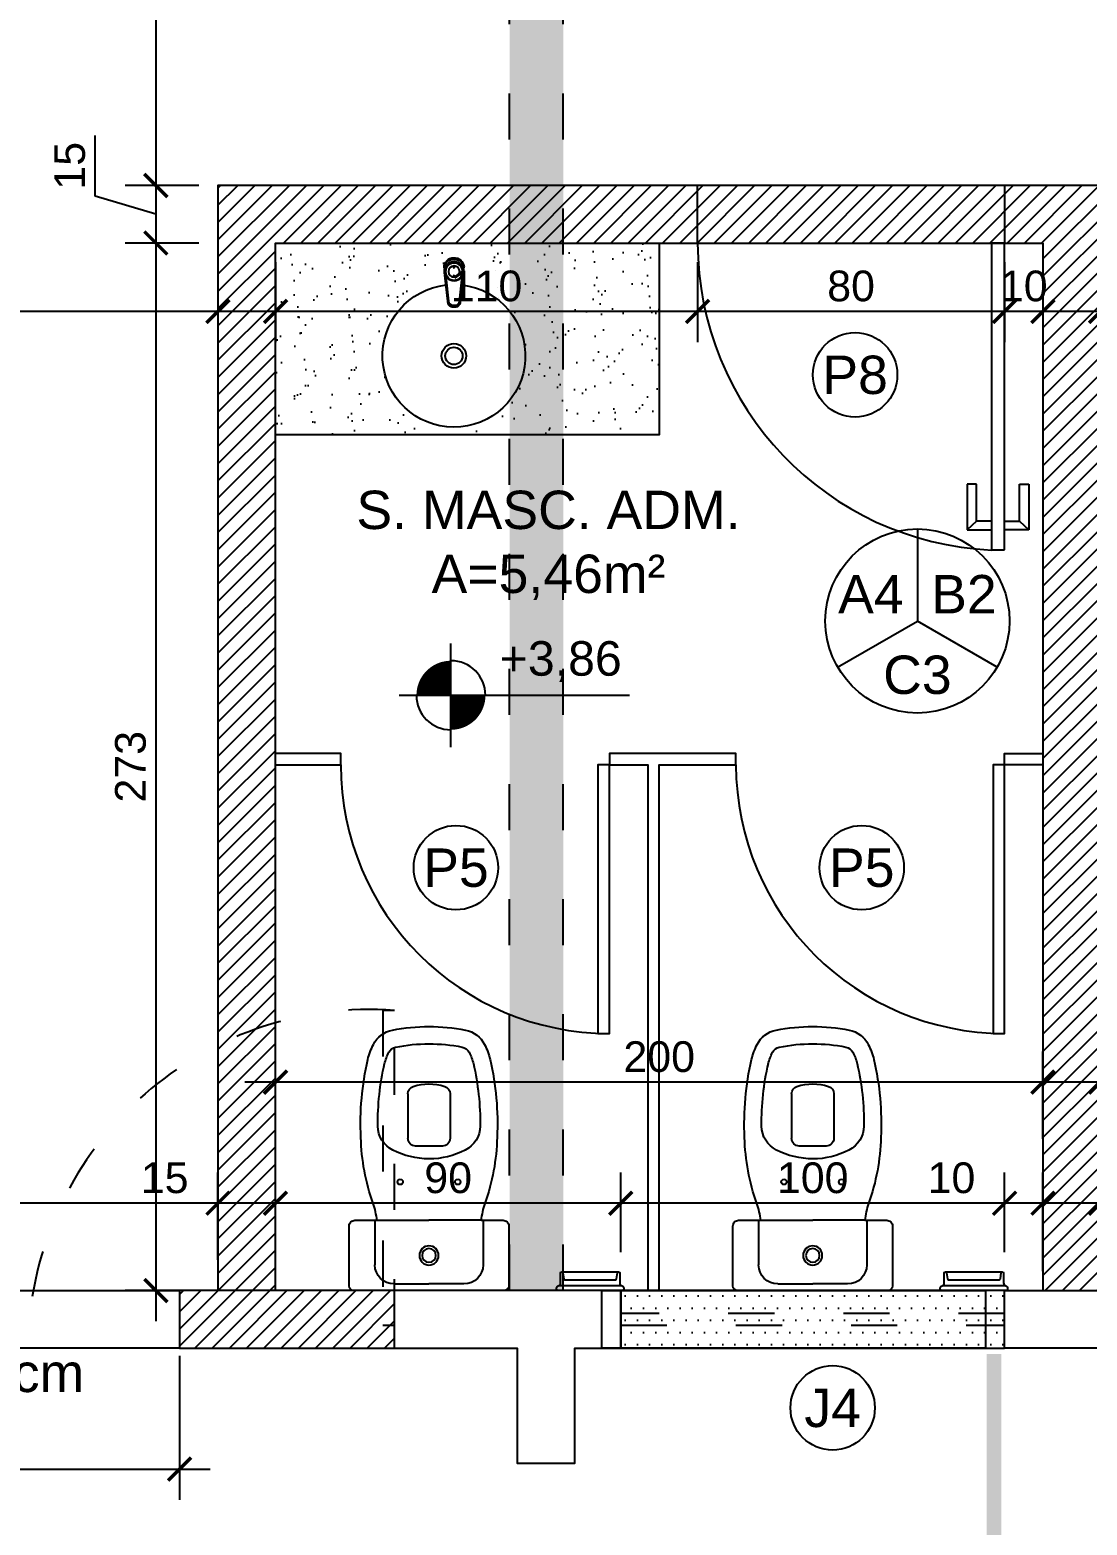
# Model space of a CAD drawing. Header units: millimetres. Extents: x 271 to 8721, y -7686 to -4716.
# Drawn here: x 5922.2 to 6197.7, y -7415.2 to -7025.5 of the extents above; entities that cross this region are included whole.
import ezdxf
from ezdxf.enums import TextEntityAlignment as Align

# ---------------------------------------------------------------- set-up
doc = ezdxf.new("R2010")
doc.units = ezdxf.units.MM
doc.linetypes.add('ACAD_ISO03W100', pattern=[30, 12, -18])
for name, color, linetype in [('construir', 10, 'Continuous'), ('CONSTRUIR - CARTONADO', 161, 'Continuous'), ('COTA', 8, 'Continuous'), ('demolir', 40, 'ACAD_ISO03W100'), ('Esquadrias', 4, 'Continuous'), ('HACHURA', 8, 'Continuous'), ('LAYOUT', 7, 'Continuous'), ('LEGENDA', 7, 'Continuous'), ('PAREDE', 5, 'Continuous'), ('SOLEIRA', 8, 'Continuous'), ('Texto', 7, 'Continuous')]:
    doc.layers.add(name, color=color, linetype=linetype)
doc.styles.add('ARIAL', font='Arial.ttf')
doc.dimstyles.new('COTA 50', dxfattribs={"dimscale": 0.5, "dimtxt": 16, "dimasz": 12, "dimexe": 16, "dimexo": 10, "dimgap": 5, "dimtad": 1, "dimrnd": 0.5, "dimtxsty": 'ARIAL', "dimblk": 'ARCHTICK', "dimcen": 2.5, "dimdle": 16, "dimclrd": 8, "dimclre": 8, "dimclrt": 7, "dimadec": 0, "dimazin": 0, "dimtfac": 1, "dimtmove": 1, "dimatfit": 3, "dimfxl": 1, "dimarcsym": 0})

# ---------------------------------------------------------------- blocks, each defined once
blk = doc.blocks.new('_ArchTick')
at = {"layer": 'Texto', "color": 0, "const_width": 0.15}
blk.add_lwpolyline([(-0.5, -0.5), (0.5, 0.5)], dxfattribs=at)
blk = doc.blocks.new('*D53')
at = {"layer": 'COTA', "color": 8, "lineweight": -2, "transparency": 16777216}
for p, q in [((5801.21, -7371.09), (5801.21, -7408.62)), ((5961.21, -7371.09), (5961.21, -7408.62)), ((5793.21, -7400.62), (5969.21, -7400.62))]:
    blk.add_line(p, q, dxfattribs=at)
at = {"layer": 'Defpoints', "color": 0, "lineweight": -3, "transparency": 16777216}
for p in [(5801.21, -7366.09), (5961.21, -7366.09), (5961.21, -7400.62)]:
    blk.add_point(p, dxfattribs=at)
at = {"layer": 'COTA', "color": 8, "lineweight": -2, "transparency": 16777216, "xscale": 6, "yscale": 6, "zscale": 6, "rotation": 180}
blk.add_blockref('_ArchTick', (5801.21, -7400.62), dxfattribs=at)
at = {"layer": 'COTA', "color": 8, "lineweight": -2, "transparency": 16777216, "xscale": 6, "yscale": 6, "zscale": 6}
blk.add_blockref('_ArchTick', (5961.21, -7400.62), dxfattribs=at)
at = {"layer": 'COTA', "color": 7, "lineweight": -2, "transparency": 16777216, "insert": (5881.21, -7394.03), "char_height": 8, "attachment_point": 5, "style": 'ARIAL'}
blk.add_mtext('160', dxfattribs=at)
blk = doc.blocks.new('A$C18BF1D59')
at = {"color": 8}
for p, q in [((62.81, 3.9), (62.81, 6.28)), ((62.81, 6.28), (74.75, 6.28)), ((72.5, 3.9), (62.81, 3.9)), ((72.5, 3.9), (74.75, 6.28)), ((72.5, 0), (72.5, 3.9)), ((74.75, 6.28), (74.75, 0)), ((72.5, -3.43), (72.5, -7.33)), ((74.75, -9.71), (74.75, -3.43)), ((72.5, -7.33), (62.81, -7.33)), ((62.81, -7.33), (62.81, -9.71)), ((72.5, -7.33), (74.75, -9.71)), ((62.81, -9.71), (74.75, -9.71))]:
    blk.add_line(p, q, dxfattribs=at)
for p, q in [((0, 0), (0, -3.43)), ((80, 0), (0, 0)), ((80, -3.43), (80, 0)), ((0, -3.43), (80, -3.43)), ((74.75, 0), (72.5, 0))]:
    blk.add_line(p, q)
blk.add_arc((-0.14, 0.23), 80.23, 270.1026, 357.3889, dxfattribs=at)
blk = doc.blocks.new('*D77')
at = {"layer": 'COTA', "color": 8, "lineweight": -2, "transparency": 16777216}
for p, q in [((6201.21, -7314.53), (6201.21, -7291.78)), ((6401.21, -7314.53), (6401.21, -7291.78)), ((6409.21, -7299.78), (6193.21, -7299.78))]:
    blk.add_line(p, q, dxfattribs=at)
at = {"layer": 'Defpoints', "color": 0, "lineweight": -3, "transparency": 16777216}
for p in [(6201.21, -7299.78), (6201.21, -7319.53), (6401.21, -7319.53)]:
    blk.add_point(p, dxfattribs=at)
at = {"layer": 'COTA', "color": 8, "lineweight": -2, "transparency": 16777216, "xscale": 6, "yscale": 6, "zscale": 6, "rotation": 180}
blk.add_blockref('_ArchTick', (6201.21, -7299.78), dxfattribs=at)
at = {"layer": 'COTA', "color": 8, "lineweight": -2, "transparency": 16777216, "xscale": 6, "yscale": 6, "zscale": 6}
blk.add_blockref('_ArchTick', (6401.21, -7299.78), dxfattribs=at)
at = {"layer": 'COTA', "color": 7, "lineweight": -2, "transparency": 16777216, "insert": (6301.21, -7293.19), "char_height": 8, "attachment_point": 5, "style": 'ARIAL'}
blk.add_mtext('200', dxfattribs=at)
blk = doc.blocks.new('*D78')
at = {"layer": 'COTA', "color": 8, "lineweight": -2, "transparency": 16777216}
for p, q in [((6186.21, -7314.53), (6186.21, -7291.78)), ((6201.21, -7314.53), (6201.21, -7291.78)), ((6209.21, -7299.78), (6178.21, -7299.78)), ((6201.21, -7299.78), (6222.98, -7299.78))]:
    blk.add_line(p, q, dxfattribs=at)
at = {"layer": 'Defpoints', "color": 0, "lineweight": -3, "transparency": 16777216}
for p in [(6186.21, -7299.78), (6186.21, -7319.53), (6201.21, -7319.53)]:
    blk.add_point(p, dxfattribs=at)
at = {"layer": 'COTA', "color": 8, "lineweight": -2, "transparency": 16777216, "xscale": 6, "yscale": 6, "zscale": 6, "rotation": 180}
blk.add_blockref('_ArchTick', (6186.21, -7299.78), dxfattribs=at)
at = {"layer": 'COTA', "color": 8, "lineweight": -2, "transparency": 16777216, "xscale": 6, "yscale": 6, "zscale": 6}
blk.add_blockref('_ArchTick', (6201.21, -7299.78), dxfattribs=at)
at = {"layer": 'COTA', "color": 7, "lineweight": -2, "transparency": 16777216, "insert": (6215.1, -7293.19), "char_height": 8, "attachment_point": 5, "style": 'ARIAL'}
blk.add_mtext('15', dxfattribs=at)
blk = doc.blocks.new('*D79')
at = {"layer": 'COTA', "color": 8, "lineweight": -2, "transparency": 16777216}
for p, q in [((5986.21, -7314.53), (5986.21, -7291.78)), ((6186.21, -7314.53), (6186.21, -7291.78)), ((6194.21, -7299.78), (5978.21, -7299.78))]:
    blk.add_line(p, q, dxfattribs=at)
at = {"layer": 'Defpoints', "color": 0, "lineweight": -3, "transparency": 16777216}
for p in [(5986.21, -7299.78), (5986.21, -7319.53), (6186.21, -7319.53)]:
    blk.add_point(p, dxfattribs=at)
at = {"layer": 'COTA', "color": 8, "lineweight": -2, "transparency": 16777216, "xscale": 6, "yscale": 6, "zscale": 6, "rotation": 180}
blk.add_blockref('_ArchTick', (5986.21, -7299.78), dxfattribs=at)
at = {"layer": 'COTA', "color": 8, "lineweight": -2, "transparency": 16777216, "xscale": 6, "yscale": 6, "zscale": 6}
blk.add_blockref('_ArchTick', (6186.21, -7299.78), dxfattribs=at)
at = {"layer": 'COTA', "color": 7, "lineweight": -2, "transparency": 16777216, "insert": (6086.21, -7293.19), "char_height": 8, "attachment_point": 5, "style": 'ARIAL'}
blk.add_mtext('200', dxfattribs=at)
blk = doc.blocks.new('*D80')
at = {"layer": 'COTA', "color": 8, "lineweight": -2, "transparency": 16777216}
for p, q in [((5971.21, -7346.09), (5971.21, -7323.34)), ((5986.21, -7346.09), (5986.21, -7323.34)), ((5971.21, -7331.34), (5949.45, -7331.34)), ((5994.21, -7331.34), (5963.21, -7331.34))]:
    blk.add_line(p, q, dxfattribs=at)
at = {"layer": 'Defpoints', "color": 0, "lineweight": -3, "transparency": 16777216}
for p in [(5971.21, -7331.34), (5971.21, -7351.09), (5986.21, -7351.09)]:
    blk.add_point(p, dxfattribs=at)
at = {"layer": 'COTA', "color": 8, "lineweight": -2, "transparency": 16777216, "xscale": 6, "yscale": 6, "zscale": 6, "rotation": 180}
blk.add_blockref('_ArchTick', (5971.21, -7331.34), dxfattribs=at)
at = {"layer": 'COTA', "color": 8, "lineweight": -2, "transparency": 16777216, "xscale": 6, "yscale": 6, "zscale": 6}
blk.add_blockref('_ArchTick', (5986.21, -7331.34), dxfattribs=at)
at = {"layer": 'COTA', "color": 7, "lineweight": -2, "transparency": 16777216, "insert": (5957.33, -7324.76), "char_height": 8, "attachment_point": 5, "style": 'ARIAL'}
blk.add_mtext('15', dxfattribs=at)
blk = doc.blocks.new('*D81')
at = {"layer": 'COTA', "color": 8, "lineweight": -2, "transparency": 16777216}
for p, q in [((5791.21, -7349.09), (5791.21, -7323.34)), ((5971.21, -7346.09), (5971.21, -7323.34)), ((5979.21, -7331.34), (5783.21, -7331.34))]:
    blk.add_line(p, q, dxfattribs=at)
at = {"layer": 'Defpoints', "color": 0, "lineweight": -3, "transparency": 16777216}
for p in [(5791.21, -7331.34), (5971.21, -7351.09), (5791.21, -7354.09)]:
    blk.add_point(p, dxfattribs=at)
at = {"layer": 'COTA', "color": 8, "lineweight": -2, "transparency": 16777216, "xscale": 6, "yscale": 6, "zscale": 6, "rotation": 180}
blk.add_blockref('_ArchTick', (5791.21, -7331.34), dxfattribs=at)
at = {"layer": 'COTA', "color": 8, "lineweight": -2, "transparency": 16777216, "xscale": 6, "yscale": 6, "zscale": 6}
blk.add_blockref('_ArchTick', (5971.21, -7331.34), dxfattribs=at)
at = {"layer": 'COTA', "color": 7, "lineweight": -2, "transparency": 16777216, "insert": (5881.21, -7324.76), "char_height": 8, "attachment_point": 5, "style": 'ARIAL'}
blk.add_mtext('180', dxfattribs=at)
blk = doc.blocks.new('VS CX - PLANTA')
at = {"color": 9, "linetype": 'Continuous'}
for p, q in [((-5.5, 51.3), (-5.5, 39.66)), ((5.5, 51.3), (5.5, 39.66)), ((-3.5, 37.66), (3.5, 37.66))]:
    blk.add_line(p, q, dxfattribs=at)
at = {"color": 9, "linetype": 'Continuous', "ltscale": 5}
for p, q in [((-14.1, 18.3), (-14.1, 6.7)), ((14.1, 18.3), (14.1, 6.7)), ((-9.1, 1.7), (0, 1.7)), ((9.1, 1.7), (0, 1.7))]:
    blk.add_line(p, q, dxfattribs=at)
at = {"linetype": 'Continuous', "ltscale": 5}
for p in [(-13.56, 18.3), (13.56, 18.3)]:
    blk.add_line(p, (0, 18.3), dxfattribs=at)
blk.add_lwpolyline([(13.56, 18.3, -0.056416), (14.55, 22.7, 0.079929), (17.75, 39.88, 0.068257), (15.95, 60.2, 0.052344), (14.48, 64.12, 0.23374), (9.52, 67.86, 0.098725), (-9.52, 67.86, 0.233803), (-14.48, 64.12, 0.052356), (-15.95, 60.2, 0.068131), (-17.75, 39.94, 0.080193), (-14.55, 22.7, -0.056378), (-13.56, 18.3), (-19.3, 18.3, 0.41424), (-20.8, 16.8), (-20.8, 1.2, 0.414167), (-19.6, 0), (19.6, 0, 0.414167), (20.8, 1.2), (20.8, 16.8, 0.414267), (19.3, 18.3)], format="xyb", close=True)
at = {"linetype": 'Continuous'}
blk.add_circle((0, 9.15), 2.5, dxfattribs=at)
at = {"color": 9, "linetype": 'Continuous'}
blk.add_circle((0, 9.15), 1.8, dxfattribs=at)
at = {"linetype": 'Continuous', "ltscale": 5}
for centre, radius, start, end in [((-8.22, 60.98), 2.5, 99.6913, 153.3651), ((0.01, 20.11), 44.19, 90.0085, 101.2875), ((0, 20.09), 44.21, 78.625, 90.0036), ((8.22, 60.98), 2.5, 26.6178, 78.3765), ((57.16, 43.49), 70.5, 167.1244, 180.5295), ((3.4, 55.14), 15.5, 153.3514, 165.3423), ((-3.4, 55.15), 15.5, 14.6385, 26.6424), ((-57.17, 43.49), 70.51, 359.4596, 12.8751), ((-6.33, 42.89), 7, 180.5826, 243.8431), ((6.33, 42.89), 7, 296.1569, 359.4174), ((0, 54.75), 20.45, 242.5778, 270.0077), ((0, 54.75), 20.44, 270.0008, 297.4329), ((-7.5, 28.3), 0.7, 90, 270), ((-7.5, 28.3), 0.7, 270, 90), ((7.5, 28.3), 0.7, 90, 270), ((7.5, 28.3), 0.7, 270, 90)]:
    blk.add_arc(centre, radius, start, end, dxfattribs=at)
at = {"color": 9, "linetype": 'Continuous'}
for centre, radius, start, end in [((-3.5, 51.3), 2, 108.223, 180), ((0, 40.66), 13.19, 71.777, 108.223), ((3.5, 51.3), 2, 0, 71.777), ((-3.5, 39.66), 2, 180, 270)]:
    blk.add_arc(centre, radius, start, end, dxfattribs=at)
at = {"color": 9, "linetype": 'Continuous', "ltscale": 25}
blk.add_arc((3.5, 39.66), 2, 270, 0, dxfattribs=at)
at = {"color": 9, "linetype": 'Continuous', "ltscale": 5}
for centre, start, end in [((-9.1, 6.7), 180, 270), ((9.1, 6.7), 270, 0)]:
    blk.add_arc(centre, 5, start, end, dxfattribs=at)
at = {"color": 0, "linetype": 'ByBlock', "ltscale": 5}
blk.add_point((12.91, 66.18), dxfattribs=at)
blk = doc.blocks.new('PAPELEIRA - PLANTA')
blk.add_lwpolyline([(-4.84, -7.42, 0.415896), (-4.53, -7.73), (-2, -7.73, -0.331623), (-1.21, -8.31, 0.331667), (-0.62, -8.76), (-0.42, -8.76, 0.423394), (0, -8.34), (0, 8.34, 0.414552), (-0.41, 8.76), (-0.62, 8.76, 0.33125), (-1.21, 8.31, -0.331623), (-2, 7.73), (-4.53, 7.73, 0.416002), (-4.84, 7.42)], format="xyb", close=True)
at = {"linetype": 'Continuous', "ltscale": 2.5}
blk.add_lwpolyline([(-1.24, -8.24), (-1.24, 8.24)], dxfattribs=at)
at = {"color": 9, "linetype": 'Continuous', "ltscale": 2.5}
blk.add_lwpolyline([(-4.84, 7.42, 0.373522), (-4.57, 7.11), (-3.05, 6.9, -0.374701), (-2.78, 6.59), (-2.78, -6.59, -0.374986), (-3.05, -6.9), (-4.57, -7.11, 0.373209), (-4.84, -7.42, 0.00147)], format="xyb", dxfattribs=at)
blk = doc.blocks.new('L56_P')
at = {"color": 8}
for points in [[(0, 0.032, 0.414214), (-0.032, 0, 0.414214), (0, -0.032, 0.414214), (0.032, 0, 0.414214)], [(0, 0.0225, 0.414214), (-0.0225, 0, 0.414214), (0, -0.0225, 0.414214), (0.0225, 0, 0.414214)]]:
    blk.add_lwpolyline(points, format="xyb", close=True, dxfattribs=at)
blk.add_lwpolyline([(0.2105, 0.0239), (0.2105, 0.0239), (0.1383, 0.0161, 0.334457), (0.1269, 0.0047), (0.1269, -0.0042, 0.241665), (0.1348, -0.015), (0.2105, -0.0233)], format="xyb")
blk.add_lwpolyline([(0.2064, -0.0209), (0.1427, -0.014, -0.376353), (0.1323, -0.0031), (0.1323, 0.0043, -0.358572), (0.1427, 0.0146), (0.2064, 0.0215)], format="xyb", dxfattribs=at)
for centre, radius in [((0.2196, 0.0003), 0.0222), ((0.2196, 0.0003), 0.0148), ((0.2078, 0.0003), 0.00153), ((0.2312, 0.0003), 0.00153)]:
    blk.add_circle(centre, radius, dxfattribs=at)
blk.add_arc((0, 0), 0.186, 6.527, 353.6792)
for centre, radius, start, end in [((0.23, 0.0004), 0.0259, 268.9576, 85.8685), ((0.2262, 0.0003), 0.026, 277.3903, 82.6333), ((0.2295, 0.0003), 0.0239, 306.8125, 53.1638)]:
    blk.add_arc(centre, radius, start, end, dxfattribs=at)
blk.add_ellipse((0.2208, 0.0003), major_axis=(0, -0.0259), ratio=0.963315)
blk = doc.blocks.new('IND.ESQ.')
at = {"layer": 'Texto'}
blk.add_circle((0, 0), 5.5, dxfattribs=at)
at = {"layer": 'Texto', "style": 'ARIAL'}
blk.add_attdef('PP', text='', height=5, dxfattribs=at).set_placement((0, 0), align=Align.MIDDLE_CENTER)
blk = doc.blocks.new('A$C216C62CF')
at = {"color": 0, "const_width": 0.5}
blk.add_lwpolyline([(-116.25, 5.62), (-67.5, 5.62), (-91.88, 16.69)], close=True, dxfattribs=at)
at = {"color": 0, "linetype": 'ByBlock'}
for points in [[(-116.25, -1.87), (-116.25, 1.87), (-67.5, -1.87), (-67.5, 1.87)], [(-63.75, -1.87), (-63.75, 1.87), (-60, -1.87), (-60, 1.87)], [(-56.25, -1.87), (-56.25, 1.87), (-52.5, -1.87), (-52.5, 1.87)], [(-48.75, -1.87), (-48.75, 1.87), (0, -1.87), (0, 1.87)]]:
    blk.add_solid(points, dxfattribs=at)
at = {"color": 0, "style": 'ARIAL', "width": 1.2}
blk.add_attdef('A', text='', height=15, dxfattribs=at).set_placement((-91.88, 16.69), align=Align.BOTTOM_CENTER)
blk = doc.blocks.new('A$C1DFB60F3')
at = {"layer": 'Texto', "color": 0, "linetype": 'ByBlock'}
for p, q in [((0, -13.5), (0, 13.5)), ((-13.5, 0), (46.5, 0))]:
    blk.add_line(p, q, dxfattribs=at)
at = {"layer": 'Texto', "color": 0, "linetype": 'ByBlock', "const_width": 9}
for points in [[(-4.5, 0, -0.414214), (0, 4.5, -0.618034)], [(0, -4.5, 0.414214), (4.5, 0, 0.618034)]]:
    blk.add_lwpolyline(points, format="xyb", dxfattribs=at)
at = {"layer": 'Texto', "color": 0, "linetype": 'ByBlock'}
for start, end in [(0, 90), (180, 270)]:
    blk.add_arc((0, 0), 9, start, end, dxfattribs=at)
at = {"layer": 'Texto', "color": 0, "linetype": 'ByBlock', "style": 'ARIAL'}
blk.add_attdef('0,00', (12.7, 5.1), '', height=9, dxfattribs=at)
blk = doc.blocks.new('PIZZA')
at = {"layer": 'Texto'}
for points in [[(0, 12), (0, 0)], [(-10.39, -6), (0, 0)], [(10.39, -6), (0, 0)]]:
    blk.add_lwpolyline(points, dxfattribs=at)
blk.add_circle((0, 0), 12, dxfattribs=at)
at = {"layer": 'Texto', "style": 'ARIAL'}
for tag, p in [('A1', (-6.06, 3.5)), ('B1', (6.06, 3.5)), ('C1', (0, -7))]:
    blk.add_attdef(tag, text='', height=5, dxfattribs=at).set_placement(p, align=Align.MIDDLE_CENTER)
blk = doc.blocks.new('*D124')
at = {"layer": 'COTA', "color": 8, "lineweight": -2, "transparency": 16777216}
for p, q in [((6201.21, -7086.09), (6201.21, -7106.92)), ((6210.99, -7085.95), (6210.99, -7106.92)), ((6218.99, -7098.92), (6193.21, -7098.92))]:
    blk.add_line(p, q, dxfattribs=at)
at = {"layer": 'Defpoints', "color": 0, "lineweight": -3, "transparency": 16777216}
for p in [(6201.21, -7081.09), (6210.99, -7080.95), (6201.21, -7098.92)]:
    blk.add_point(p, dxfattribs=at)
at = {"layer": 'COTA', "color": 8, "lineweight": -2, "transparency": 16777216, "xscale": 6, "yscale": 6, "zscale": 6, "rotation": 180}
blk.add_blockref('_ArchTick', (6201.21, -7098.92), dxfattribs=at)
at = {"layer": 'COTA', "color": 8, "lineweight": -2, "transparency": 16777216, "xscale": 6, "yscale": 6, "zscale": 6}
blk.add_blockref('_ArchTick', (6210.99, -7098.92), dxfattribs=at)
at = {"layer": 'COTA', "color": 7, "lineweight": -2, "transparency": 16777216, "insert": (6206.1, -7092.33), "char_height": 8, "attachment_point": 5, "style": 'ARIAL'}
blk.add_mtext('10', dxfattribs=at)
blk = doc.blocks.new('*D125')
at = {"layer": 'COTA', "color": 8, "lineweight": -2, "transparency": 16777216}
for p, q in [((6176.21, -7086.09), (6176.21, -7106.92)), ((6186.21, -7086.09), (6186.21, -7106.92)), ((6194.21, -7098.92), (6168.21, -7098.92))]:
    blk.add_line(p, q, dxfattribs=at)
at = {"layer": 'Defpoints', "color": 0, "lineweight": -3, "transparency": 16777216}
for p in [(6176.21, -7081.09), (6186.21, -7081.09), (6176.21, -7098.92)]:
    blk.add_point(p, dxfattribs=at)
at = {"layer": 'COTA', "color": 8, "lineweight": -2, "transparency": 16777216, "xscale": 6, "yscale": 6, "zscale": 6, "rotation": 180}
blk.add_blockref('_ArchTick', (6176.21, -7098.92), dxfattribs=at)
at = {"layer": 'COTA', "color": 8, "lineweight": -2, "transparency": 16777216, "xscale": 6, "yscale": 6, "zscale": 6}
blk.add_blockref('_ArchTick', (6186.21, -7098.92), dxfattribs=at)
at = {"layer": 'COTA', "color": 7, "lineweight": -2, "transparency": 16777216, "insert": (6181.21, -7092.33), "char_height": 8, "attachment_point": 5, "style": 'ARIAL'}
blk.add_mtext('10', dxfattribs=at)
blk = doc.blocks.new('*D126')
at = {"layer": 'COTA', "color": 8, "lineweight": -2, "transparency": 16777216}
for p, q in [((6096.21, -7086.09), (6096.21, -7106.92)), ((6176.21, -7086.09), (6176.21, -7106.92)), ((6184.21, -7098.92), (6088.21, -7098.92))]:
    blk.add_line(p, q, dxfattribs=at)
at = {"layer": 'Defpoints', "color": 0, "lineweight": -3, "transparency": 16777216}
for p in [(6096.21, -7081.09), (6176.21, -7081.09), (6096.21, -7098.92)]:
    blk.add_point(p, dxfattribs=at)
at = {"layer": 'COTA', "color": 8, "lineweight": -2, "transparency": 16777216, "xscale": 6, "yscale": 6, "zscale": 6, "rotation": 180}
blk.add_blockref('_ArchTick', (6096.21, -7098.92), dxfattribs=at)
at = {"layer": 'COTA', "color": 8, "lineweight": -2, "transparency": 16777216, "xscale": 6, "yscale": 6, "zscale": 6}
blk.add_blockref('_ArchTick', (6176.21, -7098.92), dxfattribs=at)
at = {"layer": 'COTA', "color": 7, "lineweight": -2, "transparency": 16777216, "insert": (6136.21, -7092.33), "char_height": 8, "attachment_point": 5, "style": 'ARIAL'}
blk.add_mtext('80', dxfattribs=at)
blk = doc.blocks.new('*D127')
at = {"layer": 'COTA', "color": 8, "lineweight": -2, "transparency": 16777216}
for p, q in [((5986.21, -7086.09), (5986.21, -7106.92)), ((6096.21, -7086.09), (6096.21, -7106.92)), ((6104.21, -7098.92), (5978.21, -7098.92))]:
    blk.add_line(p, q, dxfattribs=at)
at = {"layer": 'Defpoints', "color": 0, "lineweight": -3, "transparency": 16777216}
for p in [(5986.21, -7081.09), (6096.21, -7081.09), (5986.21, -7098.92)]:
    blk.add_point(p, dxfattribs=at)
at = {"layer": 'COTA', "color": 8, "lineweight": -2, "transparency": 16777216, "xscale": 6, "yscale": 6, "zscale": 6, "rotation": 180}
blk.add_blockref('_ArchTick', (5986.21, -7098.92), dxfattribs=at)
at = {"layer": 'COTA', "color": 8, "lineweight": -2, "transparency": 16777216, "xscale": 6, "yscale": 6, "zscale": 6}
blk.add_blockref('_ArchTick', (6096.21, -7098.92), dxfattribs=at)
at = {"layer": 'COTA', "color": 7, "lineweight": -2, "transparency": 16777216, "insert": (6041.21, -7092.33), "char_height": 8, "attachment_point": 5, "style": 'ARIAL'}
blk.add_mtext('110', dxfattribs=at)
blk = doc.blocks.new('*D128')
at = {"layer": 'COTA', "color": 8, "lineweight": -2, "transparency": 16777216}
for p, q in [((5791.21, -7086.09), (5791.21, -7106.92)), ((5971.21, -7086.09), (5971.21, -7106.92)), ((5979.21, -7098.92), (5783.21, -7098.92))]:
    blk.add_line(p, q, dxfattribs=at)
at = {"layer": 'Defpoints', "color": 0, "lineweight": -3, "transparency": 16777216}
for p in [(5791.21, -7081.09), (5971.21, -7081.09), (5791.21, -7098.92)]:
    blk.add_point(p, dxfattribs=at)
at = {"layer": 'COTA', "color": 8, "lineweight": -2, "transparency": 16777216, "xscale": 6, "yscale": 6, "zscale": 6, "rotation": 180}
blk.add_blockref('_ArchTick', (5791.21, -7098.92), dxfattribs=at)
at = {"layer": 'COTA', "color": 8, "lineweight": -2, "transparency": 16777216, "xscale": 6, "yscale": 6, "zscale": 6}
blk.add_blockref('_ArchTick', (5971.21, -7098.92), dxfattribs=at)
at = {"layer": 'COTA', "color": 7, "lineweight": -2, "transparency": 16777216, "insert": (5881.21, -7092.33), "char_height": 8, "attachment_point": 5, "style": 'ARIAL'}
blk.add_mtext('180', dxfattribs=at)
blk = doc.blocks.new('*D131')
at = {"layer": 'COTA', "color": 8, "lineweight": -2, "transparency": 16777216}
for p, q in [((6201.21, -7349.09), (6201.21, -7323.34)), ((6211.21, -7344.09), (6211.21, -7323.34)), ((6219.21, -7331.34), (6193.21, -7331.34)), ((6211.21, -7331.34), (6232.89, -7331.34))]:
    blk.add_line(p, q, dxfattribs=at)
at = {"layer": 'Defpoints', "color": 0, "lineweight": -3, "transparency": 16777216}
for p in [(6201.21, -7331.34), (6211.21, -7349.09), (6201.21, -7354.09)]:
    blk.add_point(p, dxfattribs=at)
at = {"layer": 'COTA', "color": 8, "lineweight": -2, "transparency": 16777216, "xscale": 6, "yscale": 6, "zscale": 6, "rotation": 180}
blk.add_blockref('_ArchTick', (6201.21, -7331.34), dxfattribs=at)
at = {"layer": 'COTA', "color": 8, "lineweight": -2, "transparency": 16777216, "xscale": 6, "yscale": 6, "zscale": 6}
blk.add_blockref('_ArchTick', (6211.21, -7331.34), dxfattribs=at)
at = {"layer": 'COTA', "color": 7, "lineweight": -2, "transparency": 16777216, "insert": (6225.05, -7324.76), "char_height": 8, "attachment_point": 5, "style": 'ARIAL'}
blk.add_mtext('10', dxfattribs=at)
blk = doc.blocks.new('*D132')
at = {"layer": 'COTA', "color": 8, "lineweight": -2, "transparency": 16777216}
for p, q in [((6176.21, -7344.09), (6176.21, -7323.34)), ((6186.21, -7349.09), (6186.21, -7323.34)), ((6176.21, -7331.34), (6154.53, -7331.34)), ((6194.21, -7331.34), (6168.21, -7331.34))]:
    blk.add_line(p, q, dxfattribs=at)
at = {"layer": 'Defpoints', "color": 0, "lineweight": -3, "transparency": 16777216}
for p in [(6176.21, -7331.34), (6176.21, -7349.09), (6186.21, -7354.09)]:
    blk.add_point(p, dxfattribs=at)
at = {"layer": 'COTA', "color": 8, "lineweight": -2, "transparency": 16777216, "xscale": 6, "yscale": 6, "zscale": 6, "rotation": 180}
blk.add_blockref('_ArchTick', (6176.21, -7331.34), dxfattribs=at)
at = {"layer": 'COTA', "color": 8, "lineweight": -2, "transparency": 16777216, "xscale": 6, "yscale": 6, "zscale": 6}
blk.add_blockref('_ArchTick', (6186.21, -7331.34), dxfattribs=at)
at = {"layer": 'COTA', "color": 7, "lineweight": -2, "transparency": 16777216, "insert": (6162.37, -7324.76), "char_height": 8, "attachment_point": 5, "style": 'ARIAL'}
blk.add_mtext('10', dxfattribs=at)
blk = doc.blocks.new('*D133')
at = {"layer": 'COTA', "color": 8, "lineweight": -2, "transparency": 16777216}
for p, q in [((6076.21, -7344.09), (6076.21, -7323.34)), ((6176.21, -7344.09), (6176.21, -7323.34)), ((6184.21, -7331.34), (6068.21, -7331.34))]:
    blk.add_line(p, q, dxfattribs=at)
at = {"layer": 'Defpoints', "color": 0, "lineweight": -3, "transparency": 16777216}
for p in [(6076.21, -7331.34), (6076.21, -7349.09), (6176.21, -7349.09)]:
    blk.add_point(p, dxfattribs=at)
at = {"layer": 'COTA', "color": 8, "lineweight": -2, "transparency": 16777216, "xscale": 6, "yscale": 6, "zscale": 6, "rotation": 180}
blk.add_blockref('_ArchTick', (6076.21, -7331.34), dxfattribs=at)
at = {"layer": 'COTA', "color": 8, "lineweight": -2, "transparency": 16777216, "xscale": 6, "yscale": 6, "zscale": 6}
blk.add_blockref('_ArchTick', (6176.21, -7331.34), dxfattribs=at)
at = {"layer": 'COTA', "color": 7, "lineweight": -2, "transparency": 16777216, "insert": (6126.21, -7324.76), "char_height": 8, "attachment_point": 5, "style": 'ARIAL'}
blk.add_mtext('100', dxfattribs=at)
blk = doc.blocks.new('*D134')
at = {"layer": 'COTA', "color": 8, "lineweight": -2, "transparency": 16777216}
for p, q in [((5986.21, -7349.09), (5986.21, -7323.34)), ((6076.21, -7344.09), (6076.21, -7323.34)), ((6084.21, -7331.34), (5978.21, -7331.34))]:
    blk.add_line(p, q, dxfattribs=at)
at = {"layer": 'Defpoints', "color": 0, "lineweight": -3, "transparency": 16777216}
for p in [(5986.21, -7331.34), (6076.21, -7349.09), (5986.21, -7354.09)]:
    blk.add_point(p, dxfattribs=at)
at = {"layer": 'COTA', "color": 8, "lineweight": -2, "transparency": 16777216, "xscale": 6, "yscale": 6, "zscale": 6, "rotation": 180}
blk.add_blockref('_ArchTick', (5986.21, -7331.34), dxfattribs=at)
at = {"layer": 'COTA', "color": 8, "lineweight": -2, "transparency": 16777216, "xscale": 6, "yscale": 6, "zscale": 6}
blk.add_blockref('_ArchTick', (6076.21, -7331.34), dxfattribs=at)
at = {"layer": 'COTA', "color": 7, "lineweight": -2, "transparency": 16777216, "insert": (6031.21, -7324.76), "char_height": 8, "attachment_point": 5, "style": 'ARIAL'}
blk.add_mtext('90', dxfattribs=at)
blk = doc.blocks.new('*D149')
at = {"layer": 'COTA', "color": 8, "lineweight": -2, "transparency": 16777216}
for p, q in [((5955.04, -6948.09), (5955.04, -7074.09)), ((5966.21, -6956.09), (5947.04, -6956.09)), ((5966.21, -7066.09), (5947.04, -7066.09))]:
    blk.add_line(p, q, dxfattribs=at)
at = {"layer": 'Defpoints', "color": 0, "lineweight": -3, "transparency": 16777216}
for p in [(5971.21, -6956.09), (5955.04, -7066.09), (5971.21, -7066.09)]:
    blk.add_point(p, dxfattribs=at)
at = {"layer": 'COTA', "color": 8, "lineweight": -2, "transparency": 16777216, "xscale": 6, "yscale": 6, "zscale": 6}
for p, rotation in [((5955.04, -6956.09), 90), ((5955.04, -7066.09), 270)]:
    blk.add_blockref('_ArchTick', p, dxfattribs=dict(at, rotation=rotation))
at = {"layer": 'COTA', "color": 7, "lineweight": -2, "transparency": 16777216, "insert": (5948.46, -7011.09), "char_height": 8, "attachment_point": 5, "rotation": 90, "style": 'ARIAL'}
blk.add_mtext('110', dxfattribs=at)
blk = doc.blocks.new('*D150')
at = {"layer": 'COTA', "color": 8, "lineweight": -2, "transparency": 16777216}
for p, q in [((5939.21, -7068.84), (5939.21, -7053.08)), ((5955.04, -7058.09), (5955.04, -7089.09)), ((5966.21, -7066.09), (5947.04, -7066.09)), ((5955.04, -7073.59), (5939.21, -7068.84)), ((5966.21, -7081.09), (5947.04, -7081.09))]:
    blk.add_line(p, q, dxfattribs=at)
at = {"layer": 'Defpoints', "color": 0, "lineweight": -3, "transparency": 16777216}
for p in [(5971.21, -7066.09), (5955.04, -7081.09), (5971.21, -7081.09)]:
    blk.add_point(p, dxfattribs=at)
at = {"layer": 'COTA', "color": 8, "lineweight": -2, "transparency": 16777216, "xscale": 6, "yscale": 6, "zscale": 6}
for p, rotation in [((5955.04, -7066.09), 90), ((5955.04, -7081.09), 270)]:
    blk.add_blockref('_ArchTick', p, dxfattribs=dict(at, rotation=rotation))
at = {"layer": 'COTA', "color": 7, "lineweight": -2, "transparency": 16777216, "insert": (5932.62, -7060.96), "char_height": 8, "attachment_point": 5, "rotation": 90, "style": 'ARIAL'}
blk.add_mtext('15', dxfattribs=at)
blk = doc.blocks.new('*D151')
at = {"layer": 'COTA', "color": 8, "lineweight": -2, "transparency": 16777216}
for p, q in [((5955.04, -7073.09), (5955.04, -7362.09)), ((5966.21, -7081.09), (5947.04, -7081.09)), ((5966.21, -7354.09), (5947.04, -7354.09))]:
    blk.add_line(p, q, dxfattribs=at)
at = {"layer": 'Defpoints', "color": 0, "lineweight": -3, "transparency": 16777216}
for p in [(5971.21, -7081.09), (5955.04, -7354.09), (5971.21, -7354.09)]:
    blk.add_point(p, dxfattribs=at)
at = {"layer": 'COTA', "color": 8, "lineweight": -2, "transparency": 16777216, "xscale": 6, "yscale": 6, "zscale": 6}
for p, rotation in [((5955.04, -7081.09), 90), ((5955.04, -7354.09), 270)]:
    blk.add_blockref('_ArchTick', p, dxfattribs=dict(at, rotation=rotation))
at = {"layer": 'COTA', "color": 7, "lineweight": -2, "transparency": 16777216, "insert": (5948.45, -7217.59), "char_height": 8, "attachment_point": 5, "rotation": 90, "style": 'ARIAL'}
blk.add_mtext('273', dxfattribs=at)

msp = doc.modelspace()

# ---------------------------------------------------------------- hatches: boundary and pattern name
at = {"layer": 'construir'}
h = msp.add_hatch(dxfattribs=at)
h.set_pattern_fill('ANSI31', color=256, style=0)
h.set_pattern_definition([(45, (7031.2136, -7219.0926), (-2.245064, 2.245064), [])])
h.paths.add_polyline_path([(5646.214, -6871.093), (5391.214, -6871.093), (5391.214, -6896.093), (5646.214, -6896.093)])
h.paths.add_polyline_path([(6176.214, -7066.093), (6096.214, -7066.093), (6096.214, -7081.093), (6176.214, -7081.093)], flags=16)
h.paths.add_polyline_path([(7031.214, -7066.093), (6716.214, -7066.093), (6706.214, -7066.093), (6526.214, -7066.093), (6526.214, -7081.093), (7031.214, -7081.093)])
h.paths.add_polyline_path([(6526.214, -7066.093), (6426.214, -7066.093), (6426.214, -7081.093), (6526.214, -7081.093)])
h.paths.add_polyline_path([(6426.214, -7066.093), (6291.214, -7066.093), (6291.214, -7080.805, -0.0008952), (6291.214, -7081.093), (6401.214, -7081.093), (6401.214, -7354.093), (6416.214, -7354.093), (6416.214, -7081.093), (6426.214, -7081.093)])
h.paths.add_polyline_path([(6291.214, -7066.093), (6211.214, -7066.093), (6211.214, -7081.093), (6291.214, -7081.093)])
h.paths.add_polyline_path([(6211.214, -7066.093), (6176.214, -7066.093), (6176.214, -7081.093), (6186.214, -7081.093), (6186.214, -7354.093), (6201.214, -7354.093), (6201.214, -7081.093), (6211.214, -7081.093)])
h.paths.add_polyline_path([(6176.214, -7066.093), (6096.214, -7066.093), (6096.214, -7081.093), (6176.214, -7081.093)], flags=17)
h.paths.add_polyline_path([(6176.214, -7066.093), (5971.214, -7066.093), (5971.214, -7354.093), (5986.214, -7354.093), (5986.214, -7081.093), (6176.214, -7081.093)])
h.paths.add_polyline_path([(6017.214, -7354.093), (5961.214, -7354.093), (5961.214, -7369.093), (6017.214, -7369.093)])
h.paths.add_polyline_path([(7056.214, -7081.093), (7045.214, -7081.093), (7045.214, -7219.093), (7056.214, -7219.093)])
h.paths.add_polyline_path([(7045.214, -7081.093), (7042.214, -7081.093), (7042.214, -7219.093), (7045.214, -7219.093)])
h.paths.add_polyline_path([(7042.214, -7081.093), (7031.214, -7081.093), (7031.214, -7219.093), (7042.214, -7219.093)])
at = {"layer": 'CONSTRUIR - CARTONADO'}
h = msp.add_hatch(dxfattribs=at)
h.set_pattern_fill('ANSI31', color=256, style=0)
h.set_pattern_definition([(45, (4705.7136, -6104.0926), (-2.245064, 2.245064), [])])
h.paths.add_polyline_path([(7056.214, -5694.093), (7031.214, -5694.093), (7031.214, -5756.593), (7056.214, -5756.593)], flags=17)
h.paths.add_polyline_path([(7056.214, -6156.593), (7031.214, -6156.593), (7031.214, -6204.093), (7056.214, -6204.093)], flags=17)
h.paths.add_polyline_path([(7056.214, -6604.093), (7031.214, -6604.093), (7031.214, -6720.093), (7056.214, -6720.093)], flags=17)
h.paths.add_polyline_path([(6176.214, -7066.093), (6096.214, -7066.093), (6096.214, -7081.093), (6176.214, -7081.093)], flags=0)
h.paths.add_polyline_path([(7031.214, -7066.093), (6526.214, -7066.093), (6526.214, -7081.093), (7031.214, -7081.093)], flags=17)
h.paths.add_polyline_path([(7056.214, -6990.093), (7045.214, -6987.893), (7045.214, -6990.093), (7042.214, -6990.093), (7042.214, -6987.293), (7031.214, -6985.093), (7031.214, -7066.093), (7031.214, -7081.093), (7056.214, -7081.093)], flags=17)
h.paths.add_polyline_path([(6416.214, -7081.093), (6426.214, -7081.093), (6426.214, -7066.093), (6291.214, -7066.093), (6291.214, -7080.805, -0.0008952), (6291.214, -7081.093), (6401.214, -7081.093), (6401.214, -7354.093), (6416.214, -7354.093)], flags=17)
h.paths.add_polyline_path([(6526.214, -7066.093), (6426.214, -7066.093), (6426.214, -7081.093), (6526.214, -7081.093)], flags=17)
h.paths.add_polyline_path([(6291.214, -7066.093), (6211.214, -7066.093), (6211.214, -7081.093), (6291.214, -7081.093)], flags=17)
h.paths.add_polyline_path([(6211.214, -7066.093), (6176.214, -7066.093), (6176.214, -7081.093), (6186.214, -7081.093), (6186.214, -7354.093), (6201.214, -7354.093), (6201.214, -7081.093), (6211.214, -7081.093)], flags=17)
h.paths.add_polyline_path([(6176.214, -7066.093), (6096.214, -7066.093), (6096.214, -7081.093), (6176.214, -7081.093)], flags=16)
h.paths.add_polyline_path([(6176.214, -7066.093), (5971.214, -7066.093), (5971.214, -7354.093), (5986.214, -7354.093), (5986.214, -7081.093), (6176.214, -7081.093)], flags=17)
h.paths.add_polyline_path([(6017.214, -7354.093), (5961.214, -7354.093), (5961.214, -7369.093), (6017.214, -7369.093)], flags=17)
h.paths.add_polyline_path([(6716.214, -6834.093), (6716.214, -6639.093), (7031.214, -6639.093), (7031.214, -6720.093), (7056.214, -6720.093), (7056.214, -6604.093), (7031.214, -6604.093), (7031.214, -6629.093), (5981.214, -6629.093), (5981.214, -6179.093), (7031.214, -6179.093), (7031.214, -6204.093), (7056.214, -6204.093), (7056.214, -6156.593), (7031.214, -6156.593), (7031.214, -6169.093), (6731.214, -6169.093), (6731.214, -6179.093), (6706.214, -6179.093), (6706.214, -6169.093), (5981.214, -6169.093), (5981.214, -5744.093), (6706.214, -5744.093), (6706.214, -5734.093), (6731.214, -5734.093), (6731.214, -5744.093), (7031.214, -5744.093), (7031.214, -5756.593), (7056.214, -5756.593), (7056.214, -5694.093), (7031.214, -5694.093), (7031.214, -5734.093), (5981.214, -5734.093), (5981.214, -5354.093), (5971.214, -5354.093), (5971.214, -6956.093), (6706.214, -6956.093), (6706.214, -7066.093), (5971.214, -7066.093), (5971.214, -7354.093), (5961.214, -7354.093), (5961.214, -7369.093), (6017.214, -7369.093), (6017.214, -7354.093), (5986.214, -7354.093), (5986.214, -7081.093), (6186.214, -7081.093), (6186.214, -7354.093), (6201.214, -7354.093), (6201.214, -7081.093), (6401.214, -7081.093), (6401.214, -7354.093), (6416.214, -7354.093), (6416.214, -7081.093), (7031.214, -7081.093), (7056.214, -7081.093), (7056.214, -6990.093), (7031.214, -6985.093), (7031.214, -7066.093), (6716.214, -7066.093), (6716.214, -6862.093), (6706.214, -6862.093), (6706.214, -6946.093), (6471.214, -6946.093), (6471.214, -6639.093), (6706.214, -6639.093), (6706.214, -6834.093)])
h.paths.add_polyline_path([(6226.214, -6639.093), (6461.214, -6639.093), (6461.214, -6946.093), (6226.214, -6946.093)], flags=16)
h.paths.add_polyline_path([(5981.214, -6639.093), (6216.214, -6639.093), (6216.214, -6946.093), (5981.214, -6946.093)], flags=16)
at = {"layer": 'demolir'}
h = msp.add_hatch(dxfattribs=at)
h.set_pattern_fill('DOTS', color=256, scale=2, style=0)
h.set_pattern_definition([(0, (5987.4602, -16189.2104), (1.5875, 3.175), [0, -3.175])])
h.paths.add_polyline_path([(7031.214, -6559.093), (5975.214, -6559.093), (5975.214, -6584.093), (6047.214, -6584.093), (6047.214, -7354.093), (6061.214, -7354.093), (6061.214, -6574.093), (7031.214, -6574.093)])
h = msp.add_hatch(dxfattribs=at)
h.set_pattern_fill('DOTS', color=256, scale=2, style=0)
h.set_pattern_definition([(0, (6088.4602, -16204.2104), (1.5875, 3.175), [0, -3.175])])
h.paths.add_polyline_path([(6076.214, -7354.093), (6176.214, -7354.093), (6176.214, -7369.093), (6076.214, -7369.093)])
at = {"layer": 'HACHURA'}
h = msp.add_hatch(dxfattribs=at)
h.set_pattern_fill('AR-SAND', color=256, scale=0.2, angle=-90, style=0)
h.set_pattern_definition([(-52.5, (13815.04, 17701.17), (9.7882647, 0.3200063), [0, -7.7216, 0, -8.636, 0, -8.255]), (-82.5, (13815.04, 17701.17), (14.336502, -8.9904657), [0, -4.1656, 0, -6.9596, 0, -2.667]), (-122.5, (13815.04, 17707.4185), (0.0287437, -15.8198474), [0, -2.54, 0, -9.144, 0, -11.938]), (-132.5, (13815.04, 17707.418), (4.4585865, -15.271129), [0, -1.27, 0, -5.9944, 0, -6.858])])
h.paths.add_polyline_path([(6064.214, -7081.093), (6049.214, -7081.093), (6049.214, -7101.918, -0.2445998), (6049.214, -7119.089), (6049.214, -7131.093), (6064.214, -7131.093)])
h.paths.add_polyline_path([(6086.214, -7081.093), (6064.214, -7081.093), (6064.214, -7131.093), (6086.214, -7131.093)])
edge = h.paths.add_edge_path()
edge.add_ellipse((6032.744, -7088.423), major_axis=(-2.594, 0), ratio=0.9633149, start_angle=-204.48053, end_angle=24.48182, ccw=False)
edge.add_line((6035.105, -7089.458), (6034.828, -7092.024))
edge.add_arc((6032.714, -7110.503), 18.6, 27.48934, 83.47302, ccw=False)
edge.add_line((6049.214, -7101.918), (6049.214, -7081.093))
edge.add_line((6049.214, -7081.093), (5986.214, -7081.093))
edge.add_line((5986.214, -7081.093), (5986.214, -7131.093))
edge.add_line((5986.214, -7131.093), (6049.214, -7131.093))
edge.add_line((6049.214, -7131.093), (6049.214, -7119.089))
edge.add_arc((6032.714, -7110.503), 18.6, 96.32082, 332.51066, ccw=False)
edge.add_line((6030.666, -7092.017), (6030.384, -7089.458))
h.paths.add_polyline_path([(6030.831, -7086.124, -0.5004966), (6034.657, -7086.123, 0.4380839)], flags=16)

# ---------------------------------------------------------------- linework, layer by layer
at = {"layer": 'construir'}
msp.add_lwpolyline([(6706.214, -6956.093), (6706.214, -7066.093), (5971.214, -7066.093), (5971.214, -7354.093), (5961.214, -7354.093), (5961.214, -7369.093), (6017.214, -7369.093), (6017.214, -7354.093), (5986.214, -7354.093), (5986.214, -7081.093), (6186.214, -7081.093), (6186.214, -7354.093), (6201.214, -7354.093), (6201.214, -7081.093), (6401.214, -7081.093), (6401.214, -7354.093), (6416.214, -7354.093), (6416.214, -7081.093), (7031.214, -7081.093), (7031.214, -7081.093), (7056.214, -7081.093), (7056.214, -6990.093)], dxfattribs=at)
at = {"layer": 'Defpoints'}
msp.add_lwpolyline([(6071.214, -7354.093), (6171.214, -7354.093), (6171.214, -7369.093), (6071.214, -7369.093)], close=True, dxfattribs=at)
at = {"layer": 'demolir'}
for points in [[(6047.214, -7354.093), (6047.214, -6584.093), (5975.214, -6584.093), (5975.214, -6559.093), (7031.214, -6559.093)], [(6061.214, -7354.093), (6061.214, -6574.093), (7031.214, -6574.093)]]:
    msp.add_lwpolyline(points, dxfattribs=at)
msp.add_lwpolyline([(6017.214, -7281.093), (6014.214, -7281.093), (6014.214, -7363.093), (6017.214, -7363.093)], close=True, dxfattribs=at)
msp.add_arc((6010.83, -7370.036), 89.172, 85.89468, 173.59771, dxfattribs=at)
at = {"layer": 'Esquadrias'}
msp.add_lwpolyline([(6076.214, -7369.093), (6176.214, -7369.093), (6176.214, -7354.093), (6076.214, -7354.093)], close=True, dxfattribs=at)
at = {"layer": 'Esquadrias', "linetype": 'ACAD_ISO03W100'}
msp.add_lwpolyline([(6076.214, -7363.093), (6176.214, -7363.093), (6176.214, -7360.093), (6076.214, -7360.093)], close=True, dxfattribs=at)
at = {"layer": 'LAYOUT'}
for points in [[(6086.214, -7081.093), (6086.214, -7131.093), (5986.214, -7131.093)], [(5986.214, -7217.093), (6003.214, -7217.093), (6003.214, -7214.093), (5986.214, -7214.093)], [(6086.214, -7354.093), (6086.214, -7217.093), (6106.214, -7217.093), (6106.214, -7214.093), (6073.214, -7214.093), (6073.214, -7217.093), (6083.214, -7217.093), (6083.214, -7354.093)], [(6186.214, -7217.093), (6176.214, -7217.093), (6176.214, -7214.093), (6186.214, -7214.093)]]:
    msp.add_lwpolyline(points, dxfattribs=at)
at = {"layer": 'LAYOUT', "linetype": 'Continuous'}
for points in [[(6073.214, -7217.093), (6070.214, -7217.093), (6070.214, -7287.093), (6073.214, -7287.093)], [(6176.214, -7217.093), (6173.214, -7217.093), (6173.214, -7287.093), (6176.214, -7287.093)]]:
    msp.add_lwpolyline(points, close=True, dxfattribs=at)
at = {"layer": 'LAYOUT'}
for centre in [(6073.214, -7217.093), (6176.214, -7217.093)]:
    msp.add_arc(centre, 70, 180, 270, dxfattribs=at)
at = {"layer": 'PAREDE'}
for points in [[(5986.214, -7354.093), (5986.214, -7081.093), (6096.214, -7081.093), (6096.214, -7066.093), (5971.214, -7066.093), (5971.214, -7354.093)], [(6201.214, -7354.093), (6201.214, -7081.093), (6211.214, -7081.093), (6211.214, -7066.093), (6176.214, -7066.093), (6176.214, -7081.093), (6186.214, -7081.093), (6186.214, -7354.093)], [(6076.214, -7354.093), (5961.214, -7354.093), (5961.214, -7369.093), (6049.214, -7369.093), (6049.214, -7399.093), (6064.214, -7399.093), (6064.214, -7369.093), (6076.214, -7369.093), (6076.214, -7354.093)], [(6176.214, -7354.093), (6211.214, -7354.093), (6211.214, -7369.093), (6176.214, -7369.093), (6176.214, -7354.093)]]:
    msp.add_lwpolyline(points, dxfattribs=at)
at = {"layer": 'SOLEIRA'}
for points in [[(6176.214, -7066.093), (6096.214, -7066.093)], [(6096.214, -7081.093), (6176.214, -7081.093)], [(5801.214, -7354.093), (5961.214, -7354.093)], [(5961.214, -7369.093), (5801.214, -7369.093)]]:
    msp.add_lwpolyline(points, dxfattribs=at)

# ---------------------------------------------------------------- block references
at = {"layer": 'Esquadrias', "rotation": 270}
msp.add_blockref('A$C18BF1D59', (6176.214, -7081.093), dxfattribs=at)
at = {"layer": 'LAYOUT', "xscale": -100, "yscale": 100, "zscale": 100, "rotation": 270}
msp.add_blockref('L56_P', (6032.714, -7110.503), dxfattribs=at)
at = {"layer": 'LAYOUT', "xscale": -1}
for p in [(6026.214, -7354.092), (6126.214, -7354.092)]:
    msp.add_blockref('VS CX - PLANTA', p, dxfattribs=at)
at = {"layer": 'LAYOUT', "xscale": -1, "rotation": 90}
for p in [(6068.214, -7354.093), (6168.214, -7354.093)]:
    msp.add_blockref('PAPELEIRA - PLANTA', p, dxfattribs=at)
at = {"layer": 'LEGENDA', "xscale": 2, "yscale": 2, "zscale": 2}
for p, values in [((6137.26, -7115.438), {'PP': 'P8'}), ((6033.24, -7243.887), {'PP': 'P5'}), ((6138.988, -7243.887), {'PP': 'P5'}), ((6131.41, -7384.675), {'PP': 'J4'})]:
    msp.add_blockref('IND.ESQ.', p, dxfattribs=at).add_auto_attribs(values)
at = {"layer": 'LEGENDA'}
msp.add_blockref('A$C1DFB60F3', (6031.938, -7198.954), dxfattribs=at).add_auto_attribs({'0,00': '+3,86'})
ref = msp.add_blockref('A$C216C62CF', (6173.454, -7370.615), dxfattribs=dict(at, xscale=-1, rotation=270))
ref.add_attrib('A', "B'", dxfattribs={"layer": '0', "color": 0, "height": 15, "rotation": 90, "style": 'ARIAL', "width": 1.2}).set_placement((6214.029, -7462.49), align=Align.BOTTOM_CENTER)
at = {"layer": 'Texto', "xscale": 2, "yscale": 2, "zscale": 2}
msp.add_blockref('PIZZA', (6153.492, -7179.611), dxfattribs=at).add_auto_attribs({'C1': 'C3', 'B1': 'B2', 'A1': 'A4'})

# ---------------------------------------------------------------- texts
at = {"layer": 'Texto', "char_height": 10, "style": 'ARIAL'}
for s, insert, width, attachment_point in [('S. MASC. ADM. A=5,46m²', (6057.354, -7145.632), 100.1296, 2), ('VÃO 160x210cm', (5830.773, -7370.559), 287.91642, 1)]:
    msp.add_mtext(s, dxfattribs=dict(at, insert=insert, width=width, attachment_point=attachment_point))

# ---------------------------------------------------------------- dimensions: what is measured, and where the dimension line sits
at = {"layer": 'COTA'}
for base, p1, p2, picture, middle in [((5955.04, -7066.093), (5971.214, -6956.093), (5971.214, -7066.093), '*D149', (5948.455, -7011.093)), ((5955.04, -7081.093), (5971.214, -7066.093), (5971.214, -7081.093), '*D150', (5932.621, -7066.342)), ((5955.04, -7354.093), (5971.214, -7081.093), (5971.214, -7354.093), '*D151', (5948.452, -7217.593))]:
    dim = msp.add_linear_dim(base=base, p1=p1, p2=p2, angle=90, dimstyle='COTA 50', dxfattribs=at)
    dim.commit()
    dim.dimension.update_dxf_attribs({"geometry": picture, "text_midpoint": middle})
for base, p1, p2, picture, middle in [((5791.214, -7098.916), (5971.214, -7081.093), (5791.214, -7081.093), '*D128', (5881.214, -7092.331)), ((5986.214, -7098.916), (6096.214, -7081.093), (5986.214, -7081.093), '*D127', (6041.214, -7092.331)), ((6096.214, -7098.916), (6176.214, -7081.093), (6096.214, -7081.093), '*D126', (6136.214, -7092.331)), ((5986.214, -7299.779), (6186.214, -7319.528), (5986.214, -7319.528), '*D79', (6086.214, -7293.195)), ((6201.214, -7299.779), (6401.214, -7319.528), (6201.214, -7319.528), '*D77', (6301.214, -7293.195)), ((5791.214, -7331.344), (5971.214, -7351.093), (5791.214, -7354.093), '*D81', (5881.214, -7324.759)), ((5986.214, -7331.344), (6076.214, -7349.093), (5986.214, -7354.093), '*D134', (6031.214, -7324.759)), ((6076.214, -7331.344), (6176.214, -7349.093), (6076.214, -7349.093), '*D133', (6126.214, -7324.759)), ((5961.214, -7400.619), (5801.214, -7366.093), (5961.214, -7366.093), '*D53', (5881.214, -7394.034))]:
    dim = msp.add_linear_dim(base=base, p1=p1, p2=p2, dimstyle='COTA 50', dxfattribs=at)
    dim.commit()
    dim.dimension.update_dxf_attribs({"geometry": picture, "text_midpoint": middle})
for base, p1, p2, picture, middle in [((6176.214, -7098.916), (6186.214, -7081.093), (6176.214, -7081.093), '*D125', (6181.214, -7098.916)), ((6201.214, -7098.916), (6210.987, -7080.949), (6201.214, -7081.093), '*D124', (6206.1, -7098.916)), ((6186.214, -7299.779), (6201.214, -7319.528), (6186.214, -7319.528), '*D78', (6215.097, -7299.779)), ((5971.214, -7331.344), (5986.214, -7351.093), (5971.214, -7351.093), '*D80', (5957.33, -7331.344)), ((6176.214, -7331.344), (6186.214, -7354.093), (6176.214, -7349.093), '*D132', (6162.374, -7331.344)), ((6201.214, -7331.344), (6211.214, -7349.093), (6201.214, -7354.093), '*D131', (6225.053, -7331.344))]:
    dim = msp.add_linear_dim(base=base, p1=p1, p2=p2, dimstyle='COTA 50', dxfattribs=at)
    dim.commit()
    dim.dimension.update_dxf_attribs({"geometry": picture, "text_midpoint": middle, "dimtype": 160})

doc.saveas('drawing.dxf')
